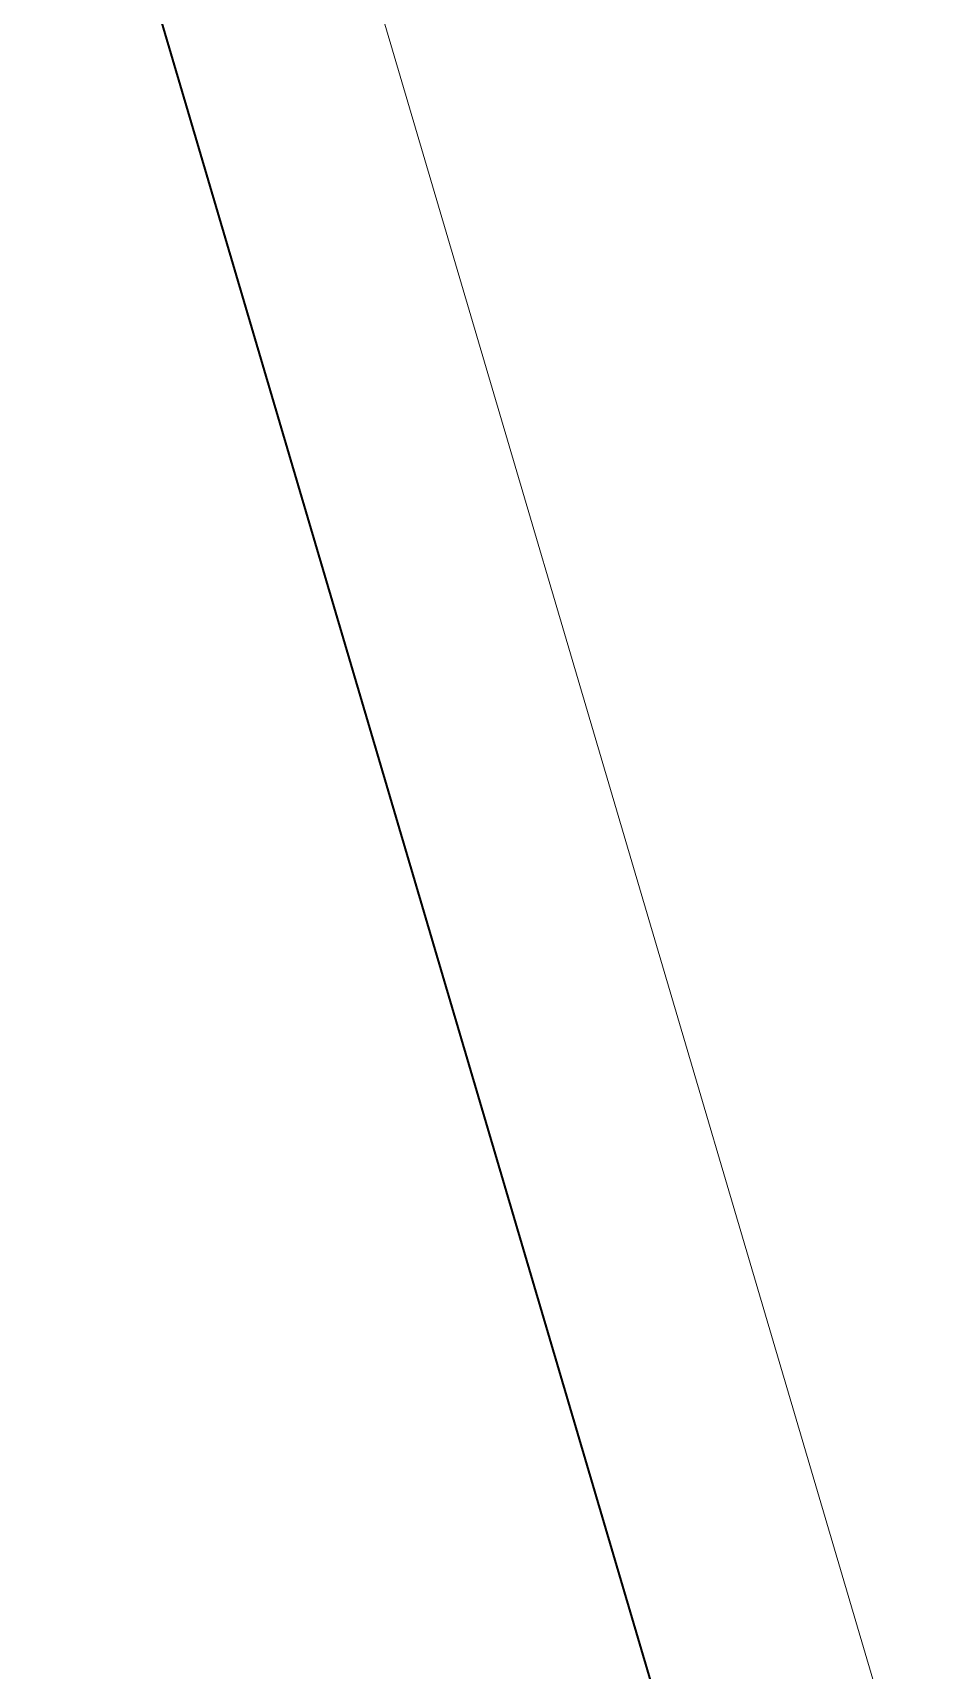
# Model space of a CAD drawing. Header units: millimetres. Extents: x 62878 to 70819, y -67946 to -61850.
# Drawn here: x 64190.4 to 64208.5, y -65573.49 to -65540.91 of the extents above; entities that cross this region are included whole.
import ezdxf

# ---------------------------------------------------------------- set-up
doc = ezdxf.new("R2010")
doc.units = ezdxf.units.MM
doc.layers.add('DUVAR-GAZBETON', color=84, linetype='Continuous', lineweight=35)
doc.layers.add('GOR-2', color=152, linetype='Continuous', lineweight=20)

msp = doc.modelspace()

# ---------------------------------------------------------------- linework, layer by layer
at = {"layer": 'DUVAR-GAZBETON', "ltscale": 5}
msp.add_line((64161.72963814159, -65434.76150438022), (64376.94388440386, -66164.63751032077), dxfattribs=at)
at = {"layer": 'GOR-2'}
msp.add_line((64166.66442307639, -65436.47035056699), (64380.36676371977, -66161.21889095336), dxfattribs=at)

doc.saveas('drawing.dxf')
